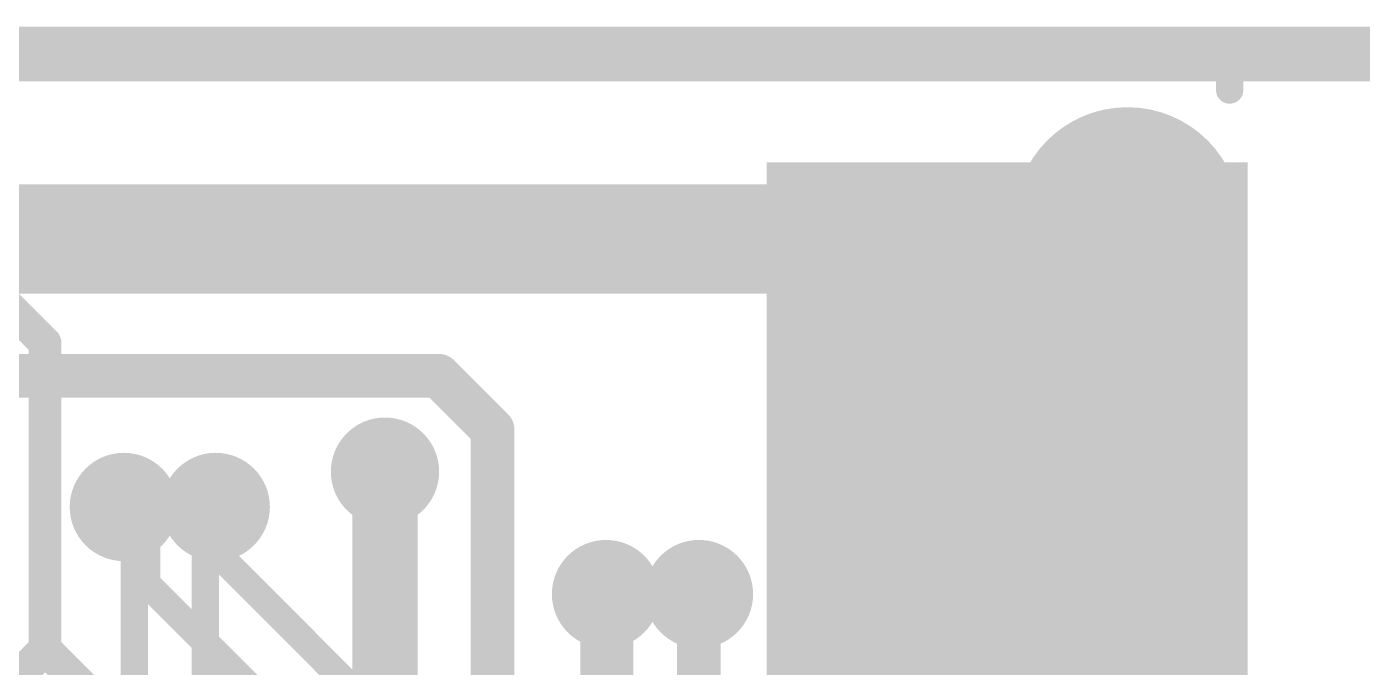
# Model space of a CAD drawing. Header units: millimetres. Extents: x -0.39 to 4.37, y -0.38 to 3.54.
# Drawn here: x 0.7496 to 0.994, y 3.3997 to 3.5168 of the extents above; entities that cross this region are included whole.
import ezdxf

# ---------------------------------------------------------------- set-up
doc = ezdxf.new("R2010")
doc.units = ezdxf.units.MM
doc.header["$MEASUREMENT"] = 0
for name, color, linetype in [('BottomLayer', 5, 'Continuous'), ('BottomSolder', 6, 'Continuous'), ('Mechanical2', 216, 'Continuous'), ('MultiLayer', 9, 'Continuous'), ('PadHoleLayer', 156, 'Continuous'), ('TopLayer', 1, 'Continuous'), ('TopOverlay', 2, 'Continuous'), ('TopSolder', 216, 'Continuous'), ('ViaHoleLayer', 16, 'Continuous')]:
    doc.layers.add(name, color=color, linetype=linetype)

# ---------------------------------------------------------------- blocks, each defined once
blk = doc.blocks.new('2305018_2_79')
at = {"layer": 'BottomLayer'}
h = blk.add_hatch(color=5, dxfattribs=at)
edge = h.paths.add_edge_path()
edge.add_arc((-0.1751968, -0.09055115), 0.0167323, 180, 360)
edge.add_line((-0.1584645, -0.09055115), (-0.1584645, -0.04330705))
edge.add_arc((-0.1751968, -0.04330705), 0.0167323, 0, 180)
edge.add_line((-0.1919291, -0.04330705), (-0.1919291, -0.09055115))
at = {"layer": 'BottomSolder'}
h = blk.add_hatch(color=6, dxfattribs=at)
edge = h.paths.add_edge_path()
edge.add_arc((-0.1751968, -0.09055115), 0.0207323, 180, 360)
edge.add_line((-0.1544645, -0.09055115), (-0.1544645, -0.04330705))
edge.add_arc((-0.1751968, -0.04330705), 0.0207323, 0, 180)
edge.add_line((-0.1959291, -0.04330705), (-0.1959291, -0.09055115))
at = {"layer": 'MultiLayer'}
h = blk.add_hatch(color=9, dxfattribs=at)
edge = h.paths.add_edge_path()
edge.add_arc((-0.1751968, -0.09055115), 0.0167323, 180, 360)
edge.add_line((-0.1584645, -0.09055115), (-0.1584645, -0.04330705))
edge.add_arc((-0.1751968, -0.04330705), 0.0167323, 0, 180)
edge.add_line((-0.1919291, -0.04330705), (-0.1919291, -0.09055115))
at = {"layer": 'PadHoleLayer'}
h = blk.add_hatch(color=156, dxfattribs=at)
edge = h.paths.add_edge_path()
edge.add_arc((-0.1751968, -0.0905512), 0.0088582, 180, 360)
edge.add_line((-0.1663386, -0.0905512), (-0.1663386, -0.043307))
edge.add_arc((-0.1751968, -0.043307), 0.0088582, 0, 180)
edge.add_line((-0.184055, -0.043307), (-0.184055, -0.0905512))
at = {"layer": 'TopLayer'}
h = blk.add_hatch(color=1, dxfattribs=at)
edge = h.paths.add_edge_path()
edge.add_arc((-0.1751968, -0.09055115), 0.0167323, 180, 360)
edge.add_line((-0.1584645, -0.09055115), (-0.1584645, -0.04330705))
edge.add_arc((-0.1751968, -0.04330705), 0.0167323, 0, 180)
edge.add_line((-0.1919291, -0.04330705), (-0.1919291, -0.09055115))
at = {"layer": 'TopSolder'}
h = blk.add_hatch(color=216, dxfattribs=at)
edge = h.paths.add_edge_path()
edge.add_arc((-0.1751968, -0.09055115), 0.0207323, 180, 360)
edge.add_line((-0.1544645, -0.09055115), (-0.1544645, -0.04330705))
edge.add_arc((-0.1751968, -0.04330705), 0.0207323, 0, 180)
edge.add_line((-0.1959291, -0.04330705), (-0.1959291, -0.09055115))
at = {"layer": 'TopOverlay', "const_width": 0.005}
for points in [[(-0.1938976, 0.0188855), (-0.1938976, -0.0174704)], [(-0.1938976, -0.1144192), (-0.1938976, -0.1210629)], [(0.1938976, -0.1210629), (-0.1938976, -0.1210629)]]:
    blk.add_lwpolyline(points, dxfattribs=at)
at = {"layer": 'TopOverlay', "const_width": 0.0025}
for points in [[(-0.1951476, -0.0174704, 1), (-0.1926476, -0.0174704, 1)], [(-0.1951476, -0.1144192, 1), (-0.1926476, -0.1144192, 1)], [(-0.1951476, -0.1210629, 1), (-0.1926476, -0.1210629, 1)], [(-0.1951476, -0.1210629, 1), (-0.1926476, -0.1210629, 1)]]:
    blk.add_lwpolyline(points, format="xyb", close=True, dxfattribs=at)

msp = doc.modelspace()

# ---------------------------------------------------------------- hatches: boundary and pattern name
at = {"layer": 'BottomLayer'}
h = msp.add_hatch(color=5, dxfattribs=at)
edge = h.paths.add_edge_path()
edge.add_arc((0.8151926, 3.4354524), 0.0059055, 0, 360)
h = msp.add_hatch(color=5, dxfattribs=at)
edge = h.paths.add_edge_path()
edge.add_arc((0.767417, 3.429), 0.0059055, 0, 360)
h = msp.add_hatch(color=5, dxfattribs=at)
edge = h.paths.add_edge_path()
edge.add_arc((0.784228, 3.429), 0.0059055, 0, 360)
h = msp.add_hatch(color=5, dxfattribs=at)
edge = h.paths.add_edge_path()
edge.add_arc((0.8556297, 3.4130676), 0.0059055, 0, 360)
h = msp.add_hatch(color=5, dxfattribs=at)
edge = h.paths.add_edge_path()
edge.add_arc((0.8726297, 3.4130676), 0.0059055, 0, 360)
at = {"layer": 'BottomSolder'}
h = msp.add_hatch(color=6, dxfattribs=at)
edge = h.paths.add_edge_path()
edge.add_arc((0.8151926, 3.4354524), 0.0099055, 0, 360)
h = msp.add_hatch(color=6, dxfattribs=at)
edge = h.paths.add_edge_path()
edge.add_arc((0.767417, 3.429), 0.0099055, 0, 360)
h = msp.add_hatch(color=6, dxfattribs=at)
edge = h.paths.add_edge_path()
edge.add_arc((0.784228, 3.429), 0.0099055, 0, 360)
h = msp.add_hatch(color=6, dxfattribs=at)
edge = h.paths.add_edge_path()
edge.add_arc((0.8556297, 3.4130676), 0.0099055, 0, 360)
h = msp.add_hatch(color=6, dxfattribs=at)
edge = h.paths.add_edge_path()
edge.add_arc((0.8726297, 3.4130676), 0.0099055, 0, 360)
at = {"layer": 'TopLayer'}
msp.add_hatch(color=1, dxfattribs=at).paths.add_polyline_path([(0.885, 3.294), (0.973, 3.294), (0.973, 3.492), (0.885, 3.492)])
h = msp.add_hatch(color=1, dxfattribs=at)
edge = h.paths.add_edge_path()
edge.add_arc((0.8151926, 3.4354524), 0.0059055, 0, 360)
h = msp.add_hatch(color=1, dxfattribs=at)
edge = h.paths.add_edge_path()
edge.add_arc((0.767417, 3.429), 0.0059055, 0, 360)
h = msp.add_hatch(color=1, dxfattribs=at)
edge = h.paths.add_edge_path()
edge.add_arc((0.784228, 3.429), 0.0059055, 0, 360)
h = msp.add_hatch(color=1, dxfattribs=at)
edge = h.paths.add_edge_path()
edge.add_arc((0.8556297, 3.4130676), 0.0059055, 0, 360)
h = msp.add_hatch(color=1, dxfattribs=at)
edge = h.paths.add_edge_path()
edge.add_arc((0.8726297, 3.4130676), 0.0059055, 0, 360)
at = {"layer": 'TopSolder'}
h = msp.add_hatch(color=216, dxfattribs=at)
edge = h.paths.add_edge_path()
edge.add_arc((0.8151926, 3.4354524), 0.0099055, 0, 360)
h = msp.add_hatch(color=216, dxfattribs=at)
edge = h.paths.add_edge_path()
edge.add_arc((0.767417, 3.429), 0.0099055, 0, 360)
h = msp.add_hatch(color=216, dxfattribs=at)
edge = h.paths.add_edge_path()
edge.add_arc((0.784228, 3.429), 0.0099055, 0, 360)
h = msp.add_hatch(color=216, dxfattribs=at)
edge = h.paths.add_edge_path()
edge.add_arc((0.8556297, 3.4130676), 0.0099055, 0, 360)
h = msp.add_hatch(color=216, dxfattribs=at)
edge = h.paths.add_edge_path()
edge.add_arc((0.8726297, 3.4130676), 0.0099055, 0, 360)
at = {"layer": 'ViaHoleLayer'}
h = msp.add_hatch(color=16, dxfattribs=at)
edge = h.paths.add_edge_path()
edge.add_arc((0.8151926, 3.4354524), 0.003937, 0, 360)
h = msp.add_hatch(color=16, dxfattribs=at)
edge = h.paths.add_edge_path()
edge.add_arc((0.767417, 3.429), 0.003937, 0, 360)
h = msp.add_hatch(color=16, dxfattribs=at)
edge = h.paths.add_edge_path()
edge.add_arc((0.784228, 3.429), 0.003937, 0, 360)
h = msp.add_hatch(color=16, dxfattribs=at)
edge = h.paths.add_edge_path()
edge.add_arc((0.8556297, 3.4130676), 0.003937, 0, 360)
h = msp.add_hatch(color=16, dxfattribs=at)
edge = h.paths.add_edge_path()
edge.add_arc((0.8726297, 3.4130676), 0.003937, 0, 360)

# ---------------------------------------------------------------- linework, layer by layer
at = {"layer": 'BottomLayer'}
for points, const_width in [([(0.7435001, 3.4685), (0.753, 3.4590001)], 0.006), ([(0.9510193, 3.3990295), (0.9510193, 3.4577513)], 0.012), ([(0.753, 3.4030001), (0.753, 3.4590001)], 0.006), ([(0.767417, 3.4271569), (0.767417, 3.429)], 0.005), ([(0.784228, 3.429), (0.7845871, 3.4286409)], 0.005), ([(0.7845871, 3.4204009), (0.7845871, 3.4286409)], 0.005), ([(0.767417, 3.4271569), (0.7715871, 3.4229868)], 0.005), ([(0.7715871, 3.4150162), (0.7715871, 3.4229868)], 0.005), ([(0.7845871, 3.4204009), (0.8146849, 3.3903031)], 0.005), ([(0.7715871, 3.4150162), (0.7949999, 3.3916034)], 0.005), ([(0.8549006, 3.4123385), (0.8556297, 3.4130676)], 0.008), ([(0.8549006, 3.3953682), (0.8549006, 3.4123385)], 0.008), ([(0.8726297, 3.3904699), (0.8726297, 3.4130676)], 0.008), ([(0.7459999, 3.396), (0.753, 3.4030001)], 0.006), ([(0.7529999, 3.403), (0.753, 3.403)], 0.006), ([(0.753, 3.403), (0.7752077, 3.3807923)], 0.006), ([(0.9439898, 3.392), (0.9510193, 3.3990295)], 0.012)]:
    msp.add_lwpolyline(points, dxfattribs=dict(at, const_width=const_width))
for points, const_width in [([(0.9480193, 3.4577513, 1), (0.9540193, 3.4577513, 1)], 0.006), ([(0.7515, 3.4590001, 1), (0.7545, 3.4590001, 1)], 0.003), ([(0.7515, 3.4590001, 1), (0.7545, 3.4590001, 1)], 0.003), ([(0.766167, 3.429, 1), (0.768667, 3.429, 1)], 0.0025), ([(0.782978, 3.429, 1), (0.785478, 3.429, 1)], 0.0025), ([(0.7833371, 3.4286409, 1), (0.7858371, 3.4286409, 1)], 0.0025), ([(0.7833371, 3.4286409, 1), (0.7858371, 3.4286409, 1)], 0.0025), ([(0.766167, 3.4271569, 1), (0.768667, 3.4271569, 1)], 0.0025), ([(0.766167, 3.4271569, 1), (0.768667, 3.4271569, 1)], 0.0025), ([(0.7703371, 3.4229868, 1), (0.7728371, 3.4229868, 1)], 0.0025), ([(0.7703371, 3.4229868, 1), (0.7728371, 3.4229868, 1)], 0.0025), ([(0.7833371, 3.4204009, 1), (0.7858371, 3.4204009, 1)], 0.0025), ([(0.7833371, 3.4204009, 1), (0.7858371, 3.4204009, 1)], 0.0025), ([(0.7703371, 3.4150162, 1), (0.7728371, 3.4150162, 1)], 0.0025), ([(0.7703371, 3.4150162, 1), (0.7728371, 3.4150162, 1)], 0.0025), ([(0.8529006, 3.4123385, 1), (0.8569006, 3.4123385, 1)], 0.004), ([(0.8529006, 3.4123385, 1), (0.8569006, 3.4123385, 1)], 0.004), ([(0.8536297, 3.4130676, 1), (0.8576297, 3.4130676, 1)], 0.004), ([(0.8706297, 3.4130676, 1), (0.8746297, 3.4130676, 1)], 0.004), ([(0.7514999, 3.403, 1), (0.7544999, 3.403, 1)], 0.003), ([(0.7515, 3.4030001, 1), (0.7545, 3.4030001, 1)], 0.003), ([(0.7515, 3.4030001, 1), (0.7545, 3.4030001, 1)], 0.003), ([(0.7515, 3.403, 1), (0.7545, 3.403, 1)], 0.003), ([(0.7515, 3.403, 1), (0.7545, 3.403, 1)], 0.003), ([(0.9480193, 3.3990295, 1), (0.9540193, 3.3990295, 1)], 0.006), ([(0.9480193, 3.3990295, 1), (0.9540193, 3.3990295, 1)], 0.006)]:
    msp.add_lwpolyline(points, format="xyb", close=True, dxfattribs=dict(at, const_width=const_width))
at = {"layer": 'Mechanical2', "const_width": 0.01}
msp.add_lwpolyline([(-0.1071773, 3.5118222), (4.3008225, 3.5118222)], dxfattribs=at)
at = {"layer": 'TopLayer'}
for points, const_width in [([(0.657, 3.478), (0.9447995, 3.478)], 0.02), ([(0.9447995, 3.478), (0.9510193, 3.4717802)], 0.02), ([(0.9510193, 3.4691608), (0.9510193, 3.4717802)], 0.02), ([(0.9510193, 3.4577513), (0.9510193, 3.4691608)], 0.01), ([(0.9510193, 3.3317671), (0.9510193, 3.4577513)], 0.022), ([(0.729, 3.453), (0.825, 3.453)], 0.008), ([(0.825, 3.453), (0.8348776, 3.4431224)], 0.008), ([(0.8348776, 3.3731056), (0.8348776, 3.4431224)], 0.008), ([(0.8151926, 3.3731056), (0.8151926, 3.4354524)], 0.012), ([(0.767417, 3.429), (0.7687201, 3.4276969)], 0.005), ([(0.7829249, 3.4276969), (0.784228, 3.429)], 0.005), ([(0.7687201, 3.4232679), (0.7687201, 3.4276969)], 0.005), ([(0.7829249, 3.4232679), (0.7829249, 3.4276969)], 0.005), ([(0.7687201, 3.4232679), (0.7693225, 3.4226655)], 0.005), ([(0.7823225, 3.4226655), (0.7829249, 3.4232679)], 0.005), ([(0.7693225, 3.3760346), (0.7693225, 3.4226655)], 0.005), ([(0.7823225, 3.3760346), (0.7823225, 3.4226655)], 0.005), ([(0.8556297, 3.4130676), (0.8566297, 3.4120676)], 0.008), ([(0.8566297, 3.3868577), (0.8566297, 3.4120676)], 0.008), ([(0.8726297, 3.3864087), (0.8726297, 3.4130676)], 0.008), ([(0.8939664, 3.4089664), (0.894, 3.409)], 0.01), ([(0.8939664, 3.3731393), (0.8939664, 3.4089664)], 0.01)]:
    msp.add_lwpolyline(points, dxfattribs=dict(at, const_width=const_width))
for points, const_width in [([(0.9397995, 3.478, 1), (0.9497995, 3.478, 1)], 0.01), ([(0.9397995, 3.478, 1), (0.9497995, 3.478, 1)], 0.01), ([(0.9460193, 3.4717802, 1), (0.9560193, 3.4717802, 1)], 0.01), ([(0.9460193, 3.4717802, 1), (0.9560193, 3.4717802, 1)], 0.01), ([(0.9460193, 3.4691608, 1), (0.9560193, 3.4691608, 1)], 0.01), ([(0.9485193, 3.4691608, 1), (0.9535193, 3.4691608, 1)], 0.005), ([(0.9455193, 3.4577513, 1), (0.9565193, 3.4577513, 1)], 0.011), ([(0.9485193, 3.4577513, 1), (0.9535193, 3.4577513, 1)], 0.005), ([(0.823, 3.453, 1), (0.827, 3.453, 1)], 0.004), ([(0.823, 3.453, 1), (0.827, 3.453, 1)], 0.004), ([(0.8328776, 3.4431224, 1), (0.8368776, 3.4431224, 1)], 0.004), ([(0.8328776, 3.4431224, 1), (0.8368776, 3.4431224, 1)], 0.004), ([(0.8121926, 3.4354524, 1), (0.8181926, 3.4354524, 1)], 0.006), ([(0.766167, 3.429, 1), (0.768667, 3.429, 1)], 0.0025), ([(0.782978, 3.429, 1), (0.785478, 3.429, 1)], 0.0025), ([(0.7674701, 3.4276969, 1), (0.7699701, 3.4276969, 1)], 0.0025), ([(0.7674701, 3.4276969, 1), (0.7699701, 3.4276969, 1)], 0.0025), ([(0.7816749, 3.4276969, 1), (0.7841749, 3.4276969, 1)], 0.0025), ([(0.7816749, 3.4276969, 1), (0.7841749, 3.4276969, 1)], 0.0025), ([(0.7674701, 3.4232679, 1), (0.7699701, 3.4232679, 1)], 0.0025), ([(0.7674701, 3.4232679, 1), (0.7699701, 3.4232679, 1)], 0.0025), ([(0.7816749, 3.4232679, 1), (0.7841749, 3.4232679, 1)], 0.0025), ([(0.7816749, 3.4232679, 1), (0.7841749, 3.4232679, 1)], 0.0025), ([(0.7680725, 3.4226655, 1), (0.7705725, 3.4226655, 1)], 0.0025), ([(0.7680725, 3.4226655, 1), (0.7705725, 3.4226655, 1)], 0.0025), ([(0.7810725, 3.4226655, 1), (0.7835725, 3.4226655, 1)], 0.0025), ([(0.7810725, 3.4226655, 1), (0.7835725, 3.4226655, 1)], 0.0025), ([(0.8536297, 3.4130676, 1), (0.8576297, 3.4130676, 1)], 0.004), ([(0.8546297, 3.4120676, 1), (0.8586297, 3.4120676, 1)], 0.004), ([(0.8546297, 3.4120676, 1), (0.8586297, 3.4120676, 1)], 0.004), ([(0.8706297, 3.4130676, 1), (0.8746297, 3.4130676, 1)], 0.004), ([(0.8914664, 3.4089664, 1), (0.8964664, 3.4089664, 1)], 0.005), ([(0.8914664, 3.4089664, 1), (0.8964664, 3.4089664, 1)], 0.005), ([(0.8915, 3.409, 1), (0.8965, 3.409, 1)], 0.005)]:
    msp.add_lwpolyline(points, format="xyb", close=True, dxfattribs=dict(at, const_width=const_width))

# ---------------------------------------------------------------- block references
at = {"rotation": 180}
msp.add_blockref('2305018_2_79', (0.7758225, 3.3908222), dxfattribs=at)

doc.saveas('drawing.dxf')
